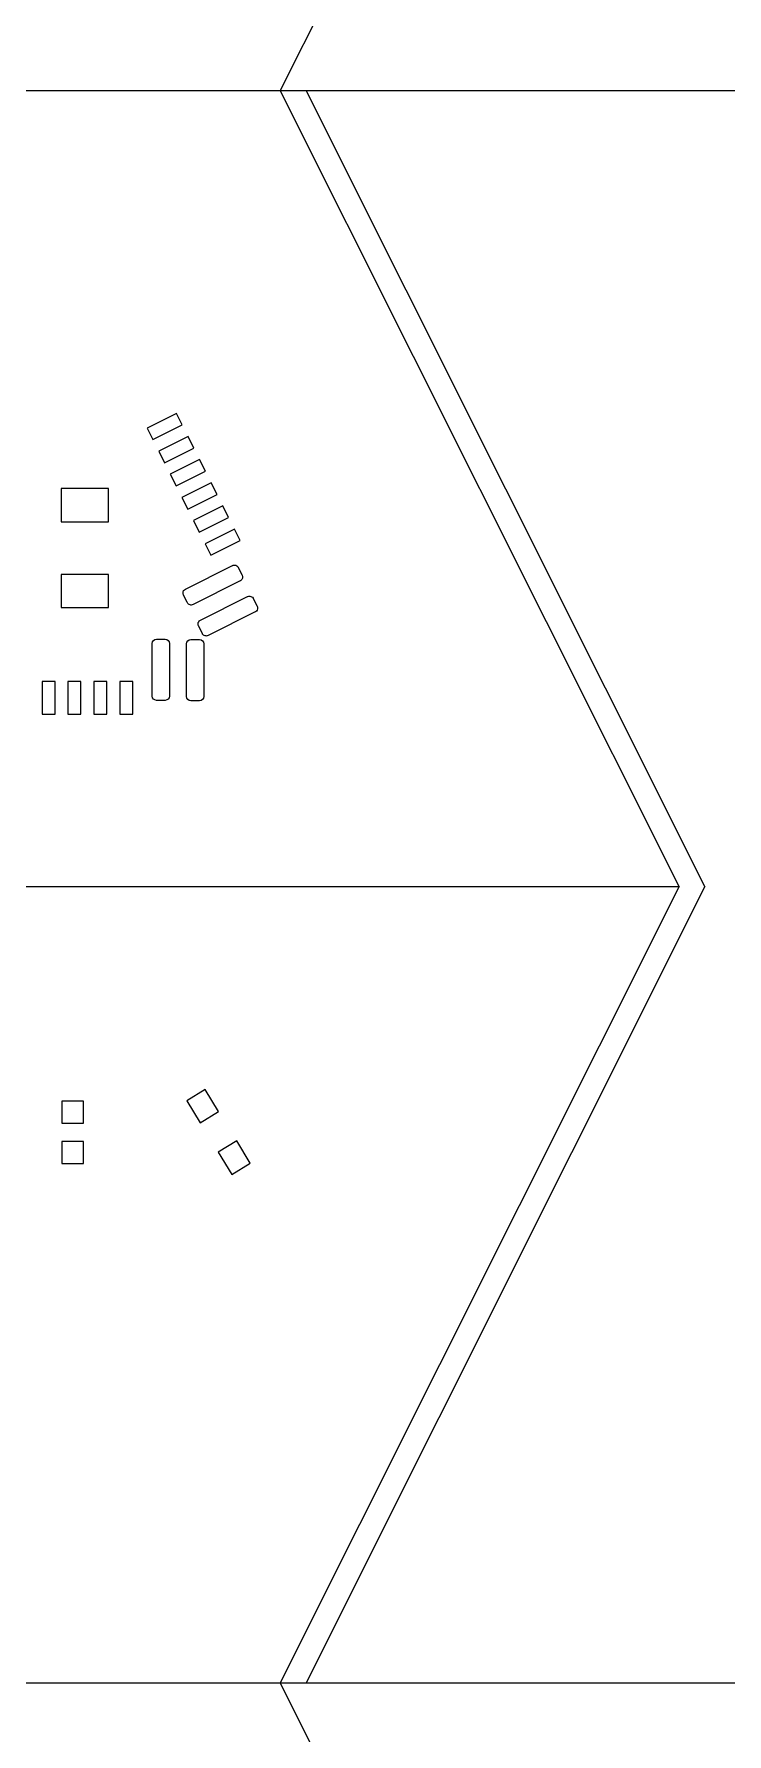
# Model space of a CAD drawing. Header units: inches. Extents: x 70 to 970, y -386 to 214.
# Drawn here: x 521.9 to 602.2, y -180.4 to 16.6 of the extents above; entities that cross this region are included whole.
import ezdxf

# ---------------------------------------------------------------- set-up
doc = ezdxf.new("R2010")
doc.units = ezdxf.units.IN
doc.header["$MEASUREMENT"] = 0

msp = doc.modelspace()

# ---------------------------------------------------------------- linework, layer by layer
at = {"color": 5}
for p, q in [((550.39, 10.06), (596.6, 102.34)), ((550.39, 10.06), (596.6, -82.22)), ((553.39, 10.06), (599.6, -82.22)), ((550.39, -174.5), (596.6, -82.22)), ((553.39, -174.5), (599.6, -82.22)), ((550.39, -174.5), (596.6, -266.78))]:
    msp.add_line(p, q, dxfattribs=at)
at = {"color": 4}
for p, q in [((910.39, 10.06), (80.39, 10.06)), ((596.6, -82.22), (116.6, -82.22)), ((910.39, -174.5), (80.39, -174.5))]:
    msp.add_line(p, q, dxfattribs=at)
at = {"color": 1, "lineweight": 0}
for p, q in [((538.36, -27.34), (534.96, -29.04)), ((539.03, -28.68), (538.36, -27.34)), ((534.96, -29.04), (535.63, -30.38)), ((535.63, -30.38), (539.03, -28.68)), ((539.7, -30.02), (536.31, -31.72)), ((536.98, -33.06), (540.38, -31.36)), ((540.38, -31.36), (539.7, -30.02)), ((536.31, -31.72), (536.98, -33.06)), ((541.05, -32.7), (537.65, -34.4)), ((541.72, -34.04), (541.05, -32.7)), ((537.65, -34.4), (538.32, -35.75)), ((538.32, -35.75), (541.72, -34.04)), ((542.39, -35.38), (538.99, -37.09)), ((543.06, -36.73), (542.39, -35.38)), ((530.49, -36.05), (524.99, -36.05)), ((524.99, -36.05), (524.99, -39.9)), ((530.49, -39.9), (530.49, -36.05)), ((538.99, -37.09), (539.66, -38.43)), ((539.66, -38.43), (543.06, -36.73)), ((543.73, -38.07), (540.34, -39.77)), ((541.01, -41.11), (544.41, -39.41)), ((544.41, -39.41), (543.73, -38.07)), ((524.99, -39.9), (530.49, -39.9)), ((540.34, -39.77), (541.01, -41.11)), ((545.08, -40.75), (541.68, -42.45)), ((545.75, -42.09), (545.08, -40.75)), ((541.68, -42.45), (542.35, -43.79)), ((542.35, -43.79), (545.75, -42.09)), ((530.49, -46), (524.99, -46)), ((524.99, -46), (524.99, -49.85)), ((530.49, -49.85), (530.49, -46)), ((524.99, -49.85), (530.49, -49.85)), ((524.29, -58.42), (522.79, -58.42)), ((522.79, -58.42), (522.79, -62.22)), ((524.29, -62.22), (524.29, -58.42)), ((527.29, -58.42), (525.79, -58.42)), ((525.79, -58.42), (525.79, -62.22)), ((527.29, -62.22), (527.29, -58.42)), ((530.29, -58.42), (528.79, -58.42)), ((528.79, -58.42), (528.79, -62.22)), ((530.29, -62.22), (530.29, -58.42)), ((533.29, -58.42), (531.79, -58.42)), ((531.79, -58.42), (531.79, -62.22)), ((533.29, -62.22), (533.29, -58.42)), ((522.79, -62.22), (524.29, -62.22)), ((525.79, -62.22), (527.29, -62.22)), ((528.79, -62.22), (530.29, -62.22)), ((531.79, -62.22), (533.29, -62.22)), ((541.68, -105.7), (539.55, -107.01)), ((543.25, -108.26), (541.68, -105.7)), ((527.6, -107.04), (525.06, -107.04)), ((525.06, -107.04), (525.06, -109.59)), ((527.6, -109.59), (527.6, -107.04)), ((539.55, -107.01), (541.12, -109.57)), ((541.12, -109.57), (543.25, -108.26)), ((525.06, -109.59), (527.6, -109.59)), ((525.06, -111.74), (525.06, -114.28)), ((527.6, -111.74), (525.06, -111.74)), ((527.6, -114.28), (527.6, -111.74)), ((545.34, -111.67), (543.21, -112.98)), ((546.91, -114.23), (545.34, -111.67)), ((525.06, -114.28), (527.6, -114.28)), ((543.21, -112.98), (544.77, -115.54)), ((544.77, -115.54), (546.91, -114.23))]:
    msp.add_line(p, q, dxfattribs=at)
for points in [[(539.39, -47.7), (539.39, -47.7), (544.85, -44.97), (544.85, -44.97)], [(544.85, -44.97), (544.87, -44.96), (544.89, -44.96), (544.91, -44.95)], [(544.91, -44.95), (544.98, -44.92), (545.06, -44.92), (545.13, -44.92)], [(544.91, -44.95), (544.91, -44.95), (544.91, -44.95), (544.91, -44.95)], [(544.91, -44.95), (544.91, -44.95), (544.91, -44.95), (544.91, -44.95)], [(544.91, -44.95), (544.91, -44.95), (544.91, -44.95), (544.91, -44.95)], [(544.91, -44.95), (544.91, -44.95), (544.91, -44.95), (544.91, -44.95)], [(544.91, -44.95), (544.91, -44.95), (544.91, -44.95), (544.91, -44.95)], [(544.91, -44.95), (544.91, -44.95), (544.91, -44.95), (544.91, -44.95)], [(544.91, -44.95), (544.91, -44.95), (544.91, -44.95), (544.91, -44.95)], [(544.91, -44.95), (544.91, -44.95), (544.91, -44.95), (544.91, -44.95)], [(545.13, -44.92), (545.13, -44.92), (545.13, -44.92), (545.13, -44.92)], [(545.13, -44.92), (545.13, -44.92), (545.13, -44.92), (545.13, -44.92)], [(545.13, -44.92), (545.13, -44.92), (545.13, -44.92), (545.13, -44.92)], [(545.13, -44.92), (545.28, -44.94), (545.42, -45.03), (545.51, -45.17)], [(545.51, -45.17), (545.51, -45.17), (545.51, -45.17), (545.51, -45.17)], [(545.51, -45.17), (545.51, -45.17), (545.51, -45.17), (545.51, -45.17)], [(545.51, -45.17), (545.51, -45.17), (545.51, -45.18), (545.51, -45.18)], [(545.51, -45.18), (545.51, -45.18), (545.51, -45.18), (545.51, -45.18)], [(545.51, -45.18), (545.51, -45.18), (545.51, -45.18), (545.51, -45.18)], [(545.51, -45.18), (545.51, -45.18), (545.51, -45.18), (545.51, -45.18)], [(545.51, -45.18), (545.51, -45.18), (545.51, -45.18), (545.51, -45.18)], [(545.51, -45.18), (545.51, -45.18), (545.51, -45.18), (545.51, -45.18)], [(545.51, -45.18), (545.51, -45.18), (545.51, -45.18), (545.51, -45.18)], [(545.51, -45.18), (545.51, -45.18), (545.51, -45.18), (545.51, -45.18)], [(545.51, -45.18), (545.51, -45.18), (545.51, -45.18), (545.51, -45.18)], [(545.51, -45.18), (545.51, -45.18), (545.51, -45.18), (545.51, -45.18)], [(545.51, -45.18), (545.51, -45.18), (545.51, -45.18), (545.51, -45.18)], [(545.51, -45.18), (545.51, -45.18), (545.51, -45.18), (545.51, -45.18)], [(545.51, -45.18), (545.51, -45.18), (545.51, -45.18), (545.51, -45.18)], [(545.51, -45.18), (545.51, -45.19), (545.51, -45.19), (545.51, -45.19)], [(545.51, -45.19), (545.51, -45.19), (545.51, -45.19), (545.51, -45.19)], [(545.51, -45.19), (545.51, -45.19), (545.51, -45.19), (545.51, -45.19)], [(545.51, -45.19), (545.51, -45.19), (545.51, -45.19), (545.51, -45.19)], [(545.51, -45.19), (545.51, -45.19), (545.51, -45.19), (545.51, -45.19)], [(545.51, -45.19), (545.51, -45.19), (545.51, -45.19), (545.51, -45.19)], [(545.51, -45.19), (545.51, -45.19), (545.51, -45.19), (545.51, -45.19)], [(545.51, -45.19), (545.51, -45.19), (545.52, -45.19), (545.52, -45.19)], [(545.52, -45.19), (545.52, -45.19), (545.52, -45.19), (545.52, -45.19)], [(545.52, -45.19), (545.52, -45.19), (545.52, -45.19), (545.52, -45.19)], [(545.52, -45.19), (545.52, -45.19), (545.52, -45.19), (545.52, -45.19)], [(545.52, -45.19), (545.52, -45.19), (545.52, -45.19), (545.52, -45.19)], [(545.52, -45.19), (545.52, -45.19), (545.52, -45.19), (545.52, -45.19)], [(545.52, -45.19), (545.52, -45.19), (545.52, -45.19), (545.52, -45.19)], [(545.52, -45.19), (545.52, -45.19), (545.52, -45.19), (545.52, -45.19)], [(545.52, -45.19), (545.52, -45.2), (545.52, -45.2), (545.52, -45.2)], [(545.52, -45.2), (545.52, -45.2), (545.52, -45.2), (545.52, -45.2)], [(545.52, -45.2), (545.52, -45.2), (545.52, -45.2), (545.52, -45.2)], [(545.52, -45.2), (545.52, -45.2), (545.52, -45.2), (545.52, -45.2)], [(545.52, -45.2), (545.52, -45.2), (545.97, -46.09), (545.97, -46.09)], [(545.74, -46.76), (545.74, -46.76), (540.29, -49.49), (540.29, -49.49)], [(545.75, -46.76), (545.75, -46.76), (545.74, -46.76), (545.74, -46.76)], [(545.74, -46.76), (545.74, -46.76), (545.74, -46.76), (545.74, -46.76)], [(545.74, -46.76), (545.74, -46.76), (545.74, -46.76), (545.74, -46.76)], [(545.74, -46.76), (545.74, -46.76), (545.74, -46.76), (545.74, -46.76)], [(545.74, -46.76), (545.74, -46.76), (545.74, -46.76), (545.74, -46.76)], [(545.74, -46.76), (545.74, -46.76), (545.74, -46.76), (545.74, -46.76)], [(545.74, -46.76), (545.74, -46.76), (545.74, -46.76), (545.74, -46.76)], [(545.76, -46.76), (545.76, -46.76), (545.75, -46.76), (545.75, -46.76)], [(545.75, -46.76), (545.75, -46.76), (545.75, -46.76), (545.75, -46.76)], [(545.75, -46.76), (545.75, -46.76), (545.75, -46.76), (545.75, -46.76)], [(545.75, -46.76), (545.75, -46.76), (545.75, -46.76), (545.75, -46.76)], [(545.75, -46.76), (545.75, -46.76), (545.75, -46.76), (545.75, -46.76)], [(545.75, -46.76), (545.75, -46.76), (545.75, -46.76), (545.75, -46.76)], [(545.75, -46.76), (545.75, -46.76), (545.75, -46.76), (545.75, -46.76)], [(545.75, -46.76), (545.75, -46.76), (545.75, -46.76), (545.75, -46.76)], [(545.75, -46.76), (545.75, -46.76), (545.75, -46.76), (545.75, -46.76)], [(545.75, -46.76), (545.75, -46.76), (545.75, -46.76), (545.75, -46.76)], [(545.75, -46.76), (545.75, -46.76), (545.75, -46.76), (545.75, -46.76)], [(545.75, -46.76), (545.75, -46.76), (545.75, -46.76), (545.75, -46.76)], [(545.75, -46.76), (545.75, -46.76), (545.75, -46.76), (545.75, -46.76)], [(545.75, -46.76), (545.75, -46.76), (545.75, -46.76), (545.75, -46.76)], [(545.75, -46.76), (545.75, -46.76), (545.75, -46.76), (545.75, -46.76)], [(545.75, -46.76), (545.75, -46.76), (545.75, -46.76), (545.75, -46.76)], [(545.75, -46.76), (545.75, -46.76), (545.75, -46.76), (545.75, -46.76)], [(545.75, -46.76), (545.75, -46.76), (545.75, -46.76), (545.75, -46.76)], [(545.75, -46.76), (545.75, -46.76), (545.75, -46.76), (545.75, -46.76)], [(545.75, -46.76), (545.75, -46.76), (545.75, -46.76), (545.75, -46.76)], [(545.75, -46.76), (545.75, -46.76), (545.75, -46.76), (545.75, -46.76)], [(545.75, -46.76), (545.75, -46.76), (545.75, -46.76), (545.75, -46.76)], [(545.77, -46.75), (545.76, -46.75), (545.76, -46.75), (545.76, -46.75)], [(545.76, -46.75), (545.76, -46.75), (545.76, -46.75), (545.76, -46.75)], [(545.76, -46.75), (545.76, -46.75), (545.76, -46.75), (545.76, -46.75)], [(545.76, -46.75), (545.76, -46.75), (545.76, -46.75), (545.76, -46.75)], [(545.76, -46.75), (545.76, -46.75), (545.76, -46.75), (545.76, -46.75)], [(545.76, -46.75), (545.76, -46.75), (545.76, -46.75), (545.76, -46.75)], [(545.76, -46.75), (545.76, -46.75), (545.76, -46.75), (545.76, -46.75)], [(545.76, -46.75), (545.76, -46.75), (545.76, -46.75), (545.76, -46.75)], [(545.76, -46.75), (545.76, -46.75), (545.76, -46.75), (545.76, -46.75)], [(545.76, -46.75), (545.76, -46.75), (545.76, -46.75), (545.76, -46.75)], [(545.76, -46.75), (545.76, -46.75), (545.76, -46.75), (545.76, -46.75)], [(545.76, -46.75), (545.76, -46.75), (545.76, -46.75), (545.76, -46.75)], [(545.76, -46.75), (545.76, -46.75), (545.76, -46.75), (545.76, -46.75)], [(545.76, -46.75), (545.76, -46.75), (545.76, -46.75), (545.76, -46.75)], [(545.76, -46.75), (545.76, -46.75), (545.76, -46.75), (545.76, -46.75)], [(545.76, -46.75), (545.76, -46.75), (545.76, -46.75), (545.76, -46.75)], [(545.76, -46.75), (545.76, -46.75), (545.76, -46.75), (545.76, -46.75)], [(545.76, -46.75), (545.76, -46.75), (545.76, -46.75), (545.76, -46.75)], [(545.76, -46.75), (545.76, -46.75), (545.76, -46.76), (545.76, -46.76)], [(545.76, -46.76), (545.76, -46.76), (545.76, -46.76), (545.76, -46.76)], [(545.76, -46.76), (545.76, -46.76), (545.76, -46.76), (545.76, -46.76)], [(545.78, -46.74), (545.77, -46.74), (545.77, -46.74), (545.77, -46.74)], [(545.77, -46.74), (545.77, -46.74), (545.77, -46.75), (545.77, -46.74)], [(545.77, -46.74), (545.77, -46.74), (545.77, -46.75), (545.77, -46.75)], [(545.77, -46.75), (545.77, -46.75), (545.77, -46.75), (545.77, -46.75)], [(545.77, -46.75), (545.77, -46.75), (545.77, -46.75), (545.77, -46.75)], [(545.77, -46.75), (545.77, -46.75), (545.77, -46.75), (545.77, -46.75)], [(545.77, -46.75), (545.77, -46.75), (545.77, -46.75), (545.77, -46.75)], [(545.77, -46.75), (545.77, -46.75), (545.77, -46.75), (545.77, -46.75)], [(545.77, -46.75), (545.77, -46.75), (545.77, -46.75), (545.77, -46.75)], [(545.77, -46.75), (545.77, -46.75), (545.77, -46.75), (545.77, -46.75)], [(545.77, -46.75), (545.77, -46.75), (545.77, -46.75), (545.77, -46.75)], [(545.77, -46.75), (545.77, -46.75), (545.77, -46.75), (545.77, -46.75)], [(545.77, -46.75), (545.77, -46.75), (545.77, -46.75), (545.77, -46.75)], [(545.77, -46.75), (545.77, -46.75), (545.77, -46.75), (545.77, -46.75)], [(545.77, -46.75), (545.77, -46.75), (545.77, -46.75), (545.77, -46.75)], [(545.77, -46.75), (545.77, -46.75), (545.77, -46.75), (545.77, -46.75)], [(545.77, -46.75), (545.77, -46.75), (545.77, -46.75), (545.77, -46.75)], [(545.77, -46.75), (545.77, -46.75), (545.77, -46.75), (545.77, -46.75)], [(545.77, -46.75), (545.77, -46.75), (545.77, -46.75), (545.77, -46.75)], [(545.77, -46.75), (545.77, -46.75), (545.77, -46.75), (545.77, -46.75)], [(545.77, -46.75), (545.77, -46.75), (545.77, -46.75), (545.77, -46.75)], [(545.77, -46.75), (545.77, -46.75), (545.77, -46.75), (545.77, -46.75)], [(545.79, -46.74), (545.79, -46.74), (545.79, -46.74), (545.78, -46.74)], [(545.78, -46.74), (545.78, -46.74), (545.78, -46.74), (545.78, -46.74)], [(545.78, -46.74), (545.78, -46.74), (545.78, -46.74), (545.78, -46.74)], [(545.78, -46.74), (545.78, -46.74), (545.78, -46.74), (545.78, -46.74)], [(545.78, -46.74), (545.78, -46.74), (545.78, -46.74), (545.78, -46.74)], [(545.78, -46.74), (545.78, -46.74), (545.78, -46.74), (545.78, -46.74)], [(545.78, -46.74), (545.78, -46.74), (545.78, -46.74), (545.78, -46.74)], [(545.78, -46.74), (545.78, -46.74), (545.78, -46.74), (545.78, -46.74)], [(545.78, -46.74), (545.78, -46.74), (545.78, -46.74), (545.78, -46.74)], [(545.78, -46.74), (545.78, -46.74), (545.78, -46.74), (545.78, -46.74)], [(545.78, -46.74), (545.78, -46.74), (545.78, -46.74), (545.78, -46.74)], [(545.78, -46.74), (545.78, -46.74), (545.78, -46.74), (545.78, -46.74)], [(545.78, -46.74), (545.78, -46.74), (545.78, -46.74), (545.78, -46.74)], [(545.78, -46.74), (545.78, -46.74), (545.78, -46.74), (545.78, -46.74)], [(545.78, -46.74), (545.78, -46.74), (545.78, -46.74), (545.78, -46.74)], [(545.78, -46.74), (545.78, -46.74), (545.78, -46.74), (545.78, -46.74)], [(545.78, -46.74), (545.78, -46.74), (545.78, -46.74), (545.78, -46.74)], [(545.78, -46.74), (545.78, -46.74), (545.78, -46.74), (545.78, -46.74)], [(545.78, -46.74), (545.78, -46.74), (545.78, -46.74), (545.78, -46.74)], [(545.78, -46.74), (545.78, -46.74), (545.78, -46.74), (545.78, -46.74)], [(545.78, -46.74), (545.78, -46.74), (545.78, -46.74), (545.78, -46.74)], [(545.78, -46.74), (545.78, -46.74), (545.78, -46.74), (545.78, -46.74)], [(545.78, -46.74), (545.78, -46.74), (545.78, -46.74), (545.78, -46.74)], [(545.8, -46.73), (545.79, -46.73), (545.79, -46.73), (545.79, -46.73)], [(545.79, -46.73), (545.79, -46.73), (545.79, -46.73), (545.79, -46.73)], [(545.79, -46.73), (545.79, -46.73), (545.79, -46.73), (545.79, -46.73)], [(545.79, -46.73), (545.79, -46.73), (545.79, -46.73), (545.79, -46.73)], [(545.79, -46.73), (545.79, -46.73), (545.79, -46.73), (545.79, -46.73)], [(545.79, -46.73), (545.79, -46.73), (545.79, -46.73), (545.79, -46.73)], [(545.79, -46.73), (545.79, -46.73), (545.79, -46.73), (545.79, -46.73)], [(545.79, -46.73), (545.79, -46.73), (545.79, -46.73), (545.79, -46.73)], [(545.79, -46.73), (545.79, -46.73), (545.79, -46.74), (545.79, -46.73)], [(545.79, -46.73), (545.79, -46.73), (545.79, -46.74), (545.79, -46.74)], [(545.79, -46.74), (545.79, -46.74), (545.79, -46.74), (545.79, -46.74)], [(545.79, -46.74), (545.79, -46.74), (545.79, -46.74), (545.79, -46.74)], [(545.79, -46.74), (545.79, -46.74), (545.79, -46.74), (545.79, -46.74)], [(545.79, -46.74), (545.79, -46.74), (545.79, -46.74), (545.79, -46.74)], [(545.79, -46.74), (545.79, -46.74), (545.79, -46.74), (545.79, -46.74)], [(545.79, -46.74), (545.79, -46.74), (545.79, -46.74), (545.79, -46.74)], [(545.79, -46.74), (545.79, -46.74), (545.79, -46.74), (545.79, -46.74)], [(545.79, -46.74), (545.79, -46.74), (545.79, -46.74), (545.79, -46.74)], [(545.79, -46.74), (545.79, -46.74), (545.79, -46.74), (545.79, -46.74)], [(545.79, -46.74), (545.79, -46.74), (545.79, -46.74), (545.79, -46.74)], [(545.79, -46.74), (545.79, -46.74), (545.79, -46.74), (545.79, -46.74)], [(545.79, -46.74), (545.79, -46.74), (545.79, -46.74), (545.79, -46.74)], [(545.81, -46.72), (545.81, -46.72), (545.81, -46.72), (545.8, -46.73)], [(545.8, -46.73), (545.8, -46.73), (545.8, -46.73), (545.8, -46.73)], [(545.8, -46.73), (545.8, -46.73), (545.8, -46.73), (545.8, -46.73)], [(545.8, -46.73), (545.8, -46.73), (545.8, -46.73), (545.8, -46.73)], [(545.8, -46.73), (545.8, -46.73), (545.8, -46.73), (545.8, -46.73)], [(545.8, -46.73), (545.8, -46.73), (545.8, -46.73), (545.8, -46.73)], [(545.8, -46.73), (545.8, -46.73), (545.8, -46.73), (545.8, -46.73)], [(545.8, -46.73), (545.8, -46.73), (545.8, -46.73), (545.8, -46.73)], [(545.8, -46.73), (545.8, -46.73), (545.8, -46.73), (545.8, -46.73)], [(545.8, -46.73), (545.8, -46.73), (545.8, -46.73), (545.8, -46.73)], [(545.8, -46.73), (545.8, -46.73), (545.8, -46.73), (545.8, -46.73)], [(545.8, -46.73), (545.8, -46.73), (545.8, -46.73), (545.8, -46.73)], [(545.8, -46.73), (545.8, -46.73), (545.8, -46.73), (545.8, -46.73)], [(545.8, -46.73), (545.8, -46.73), (545.8, -46.73), (545.8, -46.73)], [(545.8, -46.73), (545.8, -46.73), (545.8, -46.73), (545.8, -46.73)], [(545.8, -46.73), (545.8, -46.73), (545.8, -46.73), (545.8, -46.73)], [(545.8, -46.73), (545.8, -46.73), (545.8, -46.73), (545.8, -46.73)], [(545.8, -46.73), (545.8, -46.73), (545.8, -46.73), (545.8, -46.73)], [(545.8, -46.73), (545.8, -46.73), (545.8, -46.73), (545.8, -46.73)], [(545.8, -46.73), (545.8, -46.73), (545.8, -46.73), (545.8, -46.73)], [(545.8, -46.73), (545.8, -46.73), (545.8, -46.73), (545.8, -46.73)], [(545.8, -46.73), (545.8, -46.73), (545.8, -46.73), (545.8, -46.73)], [(545.8, -46.73), (545.8, -46.73), (545.8, -46.73), (545.8, -46.73)], [(545.8, -46.73), (545.8, -46.73), (545.8, -46.73), (545.8, -46.73)], [(545.8, -46.73), (545.8, -46.73), (545.8, -46.73), (545.8, -46.73)], [(545.97, -46.09), (546.08, -46.31), (546.01, -46.58), (545.81, -46.72)], [(545.81, -46.72), (545.81, -46.72), (545.81, -46.72), (545.81, -46.72)], [(545.81, -46.72), (545.81, -46.72), (545.81, -46.72), (545.81, -46.72)], [(545.81, -46.72), (545.81, -46.72), (545.81, -46.72), (545.81, -46.72)], [(545.81, -46.72), (545.81, -46.72), (545.81, -46.72), (545.81, -46.72)], [(545.81, -46.72), (545.81, -46.72), (545.81, -46.72), (545.81, -46.72)], [(545.81, -46.72), (545.81, -46.72), (545.81, -46.72), (545.81, -46.72)], [(545.81, -46.72), (545.81, -46.72), (545.81, -46.72), (545.81, -46.72)], [(545.81, -46.72), (545.81, -46.72), (545.81, -46.72), (545.81, -46.72)], [(545.81, -46.72), (545.81, -46.72), (545.81, -46.72), (545.81, -46.72)], [(545.81, -46.72), (545.81, -46.72), (545.81, -46.72), (545.81, -46.72)], [(545.81, -46.72), (545.81, -46.72), (545.81, -46.72), (545.81, -46.72)], [(545.81, -46.72), (545.81, -46.72), (545.81, -46.72), (545.81, -46.72)], [(545.81, -46.72), (545.81, -46.72), (545.81, -46.72), (545.81, -46.72)], [(545.81, -46.72), (545.81, -46.72), (545.81, -46.72), (545.81, -46.72)], [(545.81, -46.72), (545.81, -46.72), (545.81, -46.72), (545.81, -46.72)], [(545.81, -46.72), (545.81, -46.72), (545.81, -46.72), (545.81, -46.72)], [(545.97, -46.09), (545.97, -46.09), (545.97, -46.09), (545.97, -46.09)], [(539.12, -48.13), (539.12, -47.96), (539.22, -47.79), (539.39, -47.7)], [(539.12, -48.14), (539.12, -48.14), (539.12, -48.14), (539.12, -48.13)], [(539.12, -48.15), (539.12, -48.15), (539.12, -48.14), (539.12, -48.14)], [(539.12, -48.14), (539.12, -48.14), (539.12, -48.14), (539.12, -48.14)], [(539.12, -48.14), (539.12, -48.14), (539.12, -48.14), (539.12, -48.14)], [(539.12, -48.14), (539.12, -48.14), (539.12, -48.14), (539.12, -48.14)], [(539.12, -48.14), (539.12, -48.14), (539.12, -48.14), (539.12, -48.14)], [(539.12, -48.14), (539.12, -48.14), (539.12, -48.14), (539.12, -48.14)], [(539.12, -48.14), (539.12, -48.14), (539.12, -48.14), (539.12, -48.14)], [(539.12, -48.14), (539.12, -48.14), (539.12, -48.14), (539.12, -48.14)], [(539.12, -48.14), (539.12, -48.14), (539.12, -48.14), (539.12, -48.14)], [(539.12, -48.14), (539.12, -48.14), (539.12, -48.14), (539.12, -48.14)], [(539.12, -48.16), (539.12, -48.15), (539.12, -48.15), (539.12, -48.15)], [(539.12, -48.15), (539.12, -48.15), (539.12, -48.15), (539.12, -48.15)], [(539.12, -48.15), (539.12, -48.15), (539.12, -48.15), (539.12, -48.15)], [(539.12, -48.15), (539.12, -48.15), (539.12, -48.15), (539.12, -48.15)], [(539.12, -48.15), (539.12, -48.15), (539.12, -48.15), (539.12, -48.15)], [(539.12, -48.15), (539.12, -48.15), (539.12, -48.15), (539.12, -48.15)], [(539.12, -48.15), (539.12, -48.15), (539.12, -48.15), (539.12, -48.15)], [(539.12, -48.15), (539.12, -48.15), (539.12, -48.15), (539.12, -48.15)], [(539.12, -48.15), (539.12, -48.15), (539.12, -48.15), (539.12, -48.15)], [(539.12, -48.15), (539.12, -48.15), (539.12, -48.15), (539.12, -48.15)], [(539.12, -48.15), (539.12, -48.15), (539.12, -48.15), (539.12, -48.15)], [(539.12, -48.15), (539.12, -48.15), (539.12, -48.15), (539.12, -48.15)], [(539.12, -48.15), (539.12, -48.15), (539.12, -48.15), (539.12, -48.15)], [(539.12, -48.15), (539.12, -48.15), (539.12, -48.15), (539.12, -48.15)], [(539.12, -48.15), (539.12, -48.15), (539.12, -48.15), (539.12, -48.15)], [(539.12, -48.15), (539.12, -48.15), (539.12, -48.15), (539.12, -48.15)], [(539.12, -48.15), (539.12, -48.15), (539.12, -48.15), (539.12, -48.15)], [(539.12, -48.15), (539.12, -48.15), (539.12, -48.15), (539.12, -48.15)], [(539.12, -48.15), (539.12, -48.15), (539.12, -48.15), (539.12, -48.15)], [(539.12, -48.15), (539.12, -48.15), (539.12, -48.15), (539.12, -48.15)], [(539.12, -48.15), (539.12, -48.15), (539.12, -48.15), (539.12, -48.15)], [(539.12, -48.17), (539.12, -48.17), (539.12, -48.16), (539.12, -48.16)], [(539.12, -48.16), (539.12, -48.16), (539.12, -48.16), (539.12, -48.16)], [(539.12, -48.16), (539.12, -48.16), (539.12, -48.16), (539.12, -48.16)], [(539.12, -48.16), (539.12, -48.16), (539.12, -48.16), (539.12, -48.16)], [(539.12, -48.16), (539.12, -48.16), (539.12, -48.16), (539.12, -48.16)], [(539.12, -48.16), (539.12, -48.16), (539.12, -48.16), (539.12, -48.16)], [(539.12, -48.16), (539.12, -48.16), (539.12, -48.16), (539.12, -48.16)], [(539.12, -48.16), (539.12, -48.16), (539.12, -48.16), (539.12, -48.16)], [(539.12, -48.16), (539.12, -48.16), (539.12, -48.16), (539.12, -48.16)], [(539.12, -48.16), (539.12, -48.16), (539.12, -48.16), (539.12, -48.16)], [(539.12, -48.16), (539.12, -48.16), (539.12, -48.16), (539.12, -48.16)], [(539.12, -48.16), (539.12, -48.16), (539.12, -48.16), (539.12, -48.16)], [(539.12, -48.16), (539.12, -48.16), (539.12, -48.16), (539.12, -48.16)], [(539.12, -48.16), (539.12, -48.16), (539.12, -48.16), (539.12, -48.16)], [(539.12, -48.16), (539.12, -48.16), (539.12, -48.16), (539.12, -48.16)], [(539.12, -48.16), (539.12, -48.16), (539.12, -48.16), (539.12, -48.16)], [(539.12, -48.16), (539.12, -48.16), (539.12, -48.16), (539.12, -48.16)], [(539.12, -48.16), (539.12, -48.16), (539.12, -48.16), (539.12, -48.16)], [(539.12, -48.16), (539.12, -48.16), (539.12, -48.16), (539.12, -48.16)], [(539.12, -48.16), (539.12, -48.16), (539.12, -48.16), (539.12, -48.16)], [(539.12, -48.16), (539.12, -48.16), (539.12, -48.16), (539.12, -48.16)], [(539.12, -48.16), (539.12, -48.16), (539.12, -48.16), (539.12, -48.16)], [(539.17, -48.38), (539.14, -48.31), (539.12, -48.24), (539.12, -48.17)], [(539.12, -48.17), (539.12, -48.17), (539.12, -48.17), (539.12, -48.17)], [(539.12, -48.17), (539.12, -48.17), (539.12, -48.17), (539.12, -48.17)], [(539.12, -48.17), (539.12, -48.17), (539.12, -48.17), (539.12, -48.17)], [(539.12, -48.17), (539.12, -48.17), (539.12, -48.17), (539.12, -48.17)], [(539.12, -48.17), (539.12, -48.17), (539.12, -48.17), (539.12, -48.17)], [(539.12, -48.17), (539.12, -48.17), (539.12, -48.17), (539.12, -48.17)], [(539.12, -48.17), (539.12, -48.17), (539.12, -48.17), (539.12, -48.17)], [(539.12, -48.17), (539.12, -48.17), (539.12, -48.17), (539.12, -48.17)], [(539.12, -48.17), (539.12, -48.17), (539.12, -48.17), (539.12, -48.17)], [(539.12, -48.17), (539.12, -48.17), (539.12, -48.17), (539.12, -48.17)], [(539.62, -49.27), (539.62, -49.27), (539.17, -48.38), (539.17, -48.38)], [(539.17, -48.38), (539.17, -48.38), (539.17, -48.38), (539.17, -48.38)], [(539.39, -47.7), (539.39, -47.7), (539.39, -47.7), (539.39, -47.7)], [(541.14, -51.3), (541.14, -51.3), (546.59, -48.57), (546.59, -48.57)], [(546.59, -48.57), (546.59, -48.57), (546.59, -48.57), (546.59, -48.57)], [(546.59, -48.57), (546.59, -48.57), (546.59, -48.57), (546.59, -48.57)], [(546.59, -48.57), (546.6, -48.57), (546.6, -48.57), (546.6, -48.57)], [(546.6, -48.57), (546.6, -48.57), (546.6, -48.57), (546.6, -48.57)], [(546.6, -48.57), (546.6, -48.57), (546.6, -48.57), (546.6, -48.57)], [(546.6, -48.57), (546.6, -48.57), (546.6, -48.57), (546.6, -48.57)], [(546.6, -48.57), (546.6, -48.57), (546.6, -48.57), (546.6, -48.57)], [(546.6, -48.57), (546.6, -48.57), (546.6, -48.57), (546.6, -48.57)], [(546.6, -48.57), (546.6, -48.57), (546.6, -48.57), (546.6, -48.57)], [(546.6, -48.57), (546.6, -48.57), (546.6, -48.57), (546.6, -48.57)], [(546.6, -48.57), (546.6, -48.57), (546.6, -48.57), (546.6, -48.57)], [(546.6, -48.57), (546.6, -48.57), (546.6, -48.57), (546.6, -48.57)], [(546.6, -48.57), (546.6, -48.57), (546.6, -48.57), (546.6, -48.57)], [(546.6, -48.57), (546.6, -48.57), (546.6, -48.57), (546.6, -48.57)], [(546.6, -48.57), (546.6, -48.57), (546.6, -48.57), (546.6, -48.57)], [(546.6, -48.57), (546.6, -48.57), (546.6, -48.57), (546.6, -48.57)], [(546.6, -48.57), (546.6, -48.57), (546.6, -48.57), (546.6, -48.57)], [(546.6, -48.57), (546.6, -48.57), (546.6, -48.57), (546.6, -48.57)], [(546.6, -48.57), (546.6, -48.57), (546.6, -48.57), (546.6, -48.57)], [(546.6, -48.57), (546.6, -48.57), (546.6, -48.57), (546.6, -48.57)], [(546.6, -48.57), (546.61, -48.57), (546.61, -48.57), (546.61, -48.57)], [(546.61, -48.57), (546.61, -48.57), (546.61, -48.57), (546.61, -48.56)], [(546.61, -48.56), (546.61, -48.56), (546.61, -48.56), (546.61, -48.56)], [(546.61, -48.56), (546.61, -48.56), (546.61, -48.56), (546.61, -48.56)], [(546.61, -48.56), (546.61, -48.56), (546.61, -48.56), (546.61, -48.56)], [(546.61, -48.56), (546.61, -48.56), (546.61, -48.56), (546.61, -48.56)], [(546.61, -48.56), (546.61, -48.56), (546.61, -48.56), (546.61, -48.56)], [(546.61, -48.56), (546.61, -48.56), (546.61, -48.56), (546.61, -48.56)], [(546.61, -48.56), (546.61, -48.56), (546.61, -48.56), (546.61, -48.56)], [(546.61, -48.56), (546.61, -48.56), (546.61, -48.56), (546.61, -48.56)], [(546.61, -48.56), (546.61, -48.56), (546.61, -48.56), (546.62, -48.56)], [(546.61, -48.57), (546.61, -48.57), (546.61, -48.57), (546.61, -48.57)], [(546.61, -48.57), (546.61, -48.57), (546.61, -48.57), (546.61, -48.57)], [(546.61, -48.57), (546.61, -48.57), (546.61, -48.57), (546.61, -48.57)], [(546.61, -48.57), (546.61, -48.57), (546.61, -48.57), (546.61, -48.57)], [(546.61, -48.57), (546.61, -48.57), (546.61, -48.57), (546.61, -48.57)], [(546.61, -48.57), (546.61, -48.57), (546.61, -48.57), (546.61, -48.57)], [(546.61, -48.57), (546.61, -48.57), (546.61, -48.57), (546.61, -48.57)], [(546.61, -48.57), (546.61, -48.57), (546.61, -48.57), (546.61, -48.57)], [(546.62, -48.56), (546.7, -48.53), (546.78, -48.51), (546.87, -48.52)], [(546.62, -48.56), (546.62, -48.56), (546.62, -48.56), (546.62, -48.56)], [(546.87, -48.52), (546.87, -48.52), (546.87, -48.52), (546.87, -48.52)], [(546.87, -48.52), (546.87, -48.52), (546.87, -48.52), (546.87, -48.52)], [(546.87, -48.52), (547.01, -48.54), (547.15, -48.62), (547.23, -48.74)], [(547.23, -48.74), (547.23, -48.74), (547.23, -48.74), (547.23, -48.74)], [(547.23, -48.74), (547.24, -48.74), (547.24, -48.74), (547.24, -48.74)], [(547.24, -48.74), (547.24, -48.74), (547.24, -48.75), (547.24, -48.75)], [(547.24, -48.75), (547.24, -48.75), (547.24, -48.74), (547.24, -48.75)], [(547.24, -48.75), (547.24, -48.75), (547.24, -48.75), (547.24, -48.75)], [(547.24, -48.75), (547.24, -48.75), (547.24, -48.75), (547.24, -48.75)], [(547.24, -48.75), (547.24, -48.75), (547.24, -48.75), (547.24, -48.75)], [(547.24, -48.75), (547.24, -48.75), (547.24, -48.75), (547.24, -48.75)], [(547.24, -48.75), (547.24, -48.75), (547.24, -48.75), (547.24, -48.75)], [(547.24, -48.75), (547.24, -48.75), (547.24, -48.75), (547.24, -48.75)], [(547.24, -48.75), (547.24, -48.75), (547.24, -48.75), (547.24, -48.75)], [(547.24, -48.75), (547.24, -48.75), (547.24, -48.75), (547.24, -48.75)], [(547.24, -48.75), (547.24, -48.75), (547.24, -48.75), (547.24, -48.75)], [(547.24, -48.75), (547.24, -48.75), (547.24, -48.75), (547.24, -48.75)], [(547.24, -48.75), (547.24, -48.75), (547.24, -48.75), (547.24, -48.75)], [(547.24, -48.75), (547.24, -48.75), (547.24, -48.75), (547.24, -48.75)], [(547.24, -48.75), (547.24, -48.75), (547.24, -48.75), (547.24, -48.75)], [(547.24, -48.75), (547.24, -48.75), (547.24, -48.75), (547.24, -48.75)], [(547.24, -48.75), (547.24, -48.75), (547.24, -48.75), (547.24, -48.75)], [(547.24, -48.75), (547.24, -48.76), (547.24, -48.76), (547.24, -48.76)], [(547.24, -48.76), (547.24, -48.76), (547.24, -48.76), (547.24, -48.76)], [(547.24, -48.76), (547.24, -48.76), (547.24, -48.76), (547.24, -48.76)], [(547.24, -48.76), (547.24, -48.76), (547.24, -48.76), (547.24, -48.76)], [(547.24, -48.76), (547.24, -48.76), (547.24, -48.76), (547.24, -48.76)], [(547.24, -48.76), (547.24, -48.76), (547.24, -48.76), (547.24, -48.76)], [(547.24, -48.76), (547.24, -48.76), (547.24, -48.76), (547.24, -48.76)], [(547.24, -48.76), (547.24, -48.76), (547.24, -48.76), (547.24, -48.76)], [(547.24, -48.76), (547.25, -48.76), (547.25, -48.76), (547.25, -48.76)], [(547.25, -48.76), (547.25, -48.76), (547.25, -48.76), (547.25, -48.76)], [(547.25, -48.76), (547.25, -48.76), (547.25, -48.76), (547.25, -48.76)], [(547.25, -48.76), (547.25, -48.76), (547.25, -48.76), (547.25, -48.76)], [(547.25, -48.76), (547.25, -48.76), (547.25, -48.76), (547.25, -48.76)], [(547.25, -48.76), (547.25, -48.76), (547.25, -48.76), (547.25, -48.76)], [(547.25, -48.76), (547.25, -48.77), (547.25, -48.77), (547.25, -48.77)], [(547.25, -48.77), (547.25, -48.77), (547.25, -48.77), (547.25, -48.77)], [(547.25, -48.77), (547.25, -48.77), (547.25, -48.77), (547.25, -48.77)], [(547.25, -48.77), (547.25, -48.77), (547.25, -48.77), (547.25, -48.77)], [(547.25, -48.77), (547.25, -48.77), (547.25, -48.77), (547.25, -48.77)], [(547.25, -48.77), (547.25, -48.77), (547.25, -48.77), (547.25, -48.77)], [(547.25, -48.77), (547.25, -48.77), (547.25, -48.77), (547.25, -48.77)], [(547.25, -48.77), (547.25, -48.77), (547.25, -48.77), (547.25, -48.77)], [(547.25, -48.77), (547.25, -48.77), (547.25, -48.77), (547.25, -48.77)], [(547.25, -48.77), (547.25, -48.77), (547.25, -48.77), (547.25, -48.77)], [(547.25, -48.77), (547.25, -48.77), (547.25, -48.77), (547.25, -48.77)], [(547.25, -48.77), (547.25, -48.77), (547.25, -48.77), (547.25, -48.77)], [(547.25, -48.77), (547.25, -48.77), (547.25, -48.77), (547.25, -48.77)], [(547.25, -48.77), (547.25, -48.77), (547.25, -48.77), (547.25, -48.78)], [(547.25, -48.78), (547.25, -48.78), (547.25, -48.78), (547.25, -48.78)], [(547.25, -48.78), (547.25, -48.78), (547.25, -48.78), (547.26, -48.78)], [(547.26, -48.78), (547.26, -48.78), (547.25, -48.78), (547.26, -48.78)], [(547.26, -48.78), (547.26, -48.78), (547.26, -48.78), (547.26, -48.78)], [(547.26, -48.78), (547.26, -48.78), (547.26, -48.78), (547.26, -48.78)], [(547.26, -48.78), (547.26, -48.78), (547.26, -48.78), (547.26, -48.78)], [(547.26, -48.78), (547.26, -48.78), (547.26, -48.78), (547.26, -48.78)], [(547.26, -48.78), (547.26, -48.78), (547.26, -48.78), (547.26, -48.78)], [(547.26, -48.78), (547.26, -48.78), (547.26, -48.78), (547.26, -48.78)], [(547.26, -48.78), (547.26, -48.78), (547.26, -48.78), (547.26, -48.78)], [(547.26, -48.78), (547.26, -48.78), (547.26, -48.78), (547.26, -48.78)], [(547.26, -48.78), (547.26, -48.78), (547.26, -48.78), (547.26, -48.78)], [(547.26, -48.78), (547.26, -48.78), (547.26, -48.78), (547.26, -48.78)], [(547.26, -48.78), (547.26, -48.78), (547.26, -48.79), (547.26, -48.79)], [(547.26, -48.79), (547.26, -48.79), (547.26, -48.79), (547.26, -48.79)], [(547.26, -48.79), (547.26, -48.79), (547.26, -48.79), (547.26, -48.79)], [(547.26, -48.79), (547.26, -48.79), (547.26, -48.79), (547.26, -48.79)], [(547.26, -48.79), (547.26, -48.79), (547.26, -48.79), (547.26, -48.79)], [(547.26, -48.79), (547.26, -48.79), (547.26, -48.79), (547.26, -48.79)], [(547.26, -48.79), (547.26, -48.79), (547.26, -48.79), (547.26, -48.79)], [(547.26, -48.79), (547.26, -48.79), (547.26, -48.79), (547.26, -48.79)], [(547.26, -48.79), (547.26, -48.79), (547.26, -48.79), (547.26, -48.79)], [(547.26, -48.79), (547.26, -48.79), (547.26, -48.79), (547.26, -48.79)], [(547.26, -48.79), (547.26, -48.79), (547.26, -48.79), (547.26, -48.79)], [(547.26, -48.79), (547.26, -48.79), (547.26, -48.79), (547.26, -48.79)], [(547.26, -48.79), (547.26, -48.79), (547.26, -48.79), (547.26, -48.79)], [(547.26, -48.79), (547.26, -48.79), (547.26, -48.79), (547.26, -48.79)], [(547.26, -48.79), (547.26, -48.79), (547.26, -48.79), (547.26, -48.79)], [(547.26, -48.79), (547.26, -48.79), (547.26, -48.79), (547.26, -48.79)], [(547.26, -48.79), (547.26, -48.8), (547.26, -48.8), (547.26, -48.8)], [(547.26, -48.8), (547.26, -48.8), (547.26, -48.8), (547.26, -48.8)], [(547.26, -48.8), (547.26, -48.8), (547.26, -48.8), (547.26, -48.8)], [(547.26, -48.8), (547.26, -48.8), (547.71, -49.69), (547.71, -49.69)], [(539.68, -49.36), (539.65, -49.33), (539.63, -49.3), (539.62, -49.27)], [(539.62, -49.27), (539.62, -49.27), (539.62, -49.27), (539.62, -49.27)], [(539.68, -49.37), (539.68, -49.37), (539.68, -49.36), (539.68, -49.36)], [(539.68, -49.36), (539.68, -49.36), (539.68, -49.36), (539.68, -49.36)], [(539.68, -49.36), (539.68, -49.36), (539.68, -49.36), (539.68, -49.36)], [(539.68, -49.36), (539.68, -49.36), (539.68, -49.36), (539.68, -49.36)], [(540.03, -49.55), (539.9, -49.54), (539.77, -49.47), (539.68, -49.37)], [(539.68, -49.37), (539.68, -49.37), (539.68, -49.37), (539.68, -49.37)], [(539.68, -49.37), (539.68, -49.37), (539.68, -49.37), (539.68, -49.37)], [(539.68, -49.37), (539.68, -49.37), (539.68, -49.37), (539.68, -49.37)], [(539.68, -49.37), (539.68, -49.37), (539.68, -49.37), (539.68, -49.37)], [(540.07, -49.55), (540.05, -49.55), (540.04, -49.55), (540.03, -49.55)], [(540.03, -49.55), (540.03, -49.55), (540.03, -49.55), (540.03, -49.55)], [(540.03, -49.55), (540.03, -49.55), (540.03, -49.55), (540.03, -49.55)], [(540.29, -49.5), (540.21, -49.53), (540.14, -49.55), (540.07, -49.55)], [(540.29, -49.49), (540.29, -49.49), (540.29, -49.49), (540.29, -49.49)], [(540.29, -49.49), (540.29, -49.49), (540.29, -49.49), (540.29, -49.49)], [(540.29, -49.49), (540.29, -49.49), (540.29, -49.49), (540.29, -49.49)], [(540.29, -49.49), (540.29, -49.49), (540.29, -49.49), (540.29, -49.49)], [(540.29, -49.49), (540.29, -49.49), (540.29, -49.49), (540.29, -49.49)], [(540.29, -49.49), (540.29, -49.49), (540.29, -49.49), (540.29, -49.5)], [(547.49, -50.36), (547.49, -50.36), (542.03, -53.09), (542.03, -53.09)], [(547.5, -50.36), (547.5, -50.36), (547.5, -50.36), (547.49, -50.36)], [(547.49, -50.36), (547.49, -50.36), (547.49, -50.36), (547.49, -50.36)], [(547.49, -50.36), (547.49, -50.36), (547.49, -50.36), (547.49, -50.36)], [(547.49, -50.36), (547.49, -50.36), (547.49, -50.36), (547.49, -50.36)], [(547.49, -50.36), (547.49, -50.36), (547.49, -50.36), (547.49, -50.36)], [(547.49, -50.36), (547.49, -50.36), (547.49, -50.36), (547.49, -50.36)], [(547.49, -50.36), (547.49, -50.36), (547.49, -50.36), (547.49, -50.36)], [(547.49, -50.36), (547.49, -50.36), (547.49, -50.36), (547.49, -50.36)], [(547.49, -50.36), (547.49, -50.36), (547.49, -50.36), (547.49, -50.36)], [(547.49, -50.36), (547.49, -50.36), (547.49, -50.36), (547.49, -50.36)], [(547.49, -50.36), (547.49, -50.36), (547.49, -50.36), (547.49, -50.36)], [(547.49, -50.36), (547.49, -50.36), (547.49, -50.36), (547.49, -50.36)], [(547.49, -50.36), (547.49, -50.36), (547.49, -50.36), (547.49, -50.36)], [(547.49, -50.36), (547.49, -50.36), (547.49, -50.36), (547.49, -50.36)], [(547.49, -50.36), (547.49, -50.36), (547.49, -50.36), (547.49, -50.36)], [(547.51, -50.35), (547.51, -50.35), (547.5, -50.35), (547.5, -50.35)], [(547.5, -50.35), (547.5, -50.35), (547.5, -50.35), (547.5, -50.35)], [(547.5, -50.35), (547.5, -50.35), (547.5, -50.35), (547.5, -50.35)], [(547.5, -50.35), (547.5, -50.35), (547.5, -50.35), (547.5, -50.35)], [(547.5, -50.35), (547.5, -50.35), (547.5, -50.35), (547.5, -50.35)], [(547.5, -50.35), (547.5, -50.35), (547.5, -50.35), (547.5, -50.35)], [(547.5, -50.35), (547.5, -50.35), (547.5, -50.35), (547.5, -50.35)], [(547.5, -50.35), (547.5, -50.35), (547.5, -50.35), (547.5, -50.35)], [(547.5, -50.35), (547.5, -50.35), (547.5, -50.35), (547.5, -50.35)], [(547.5, -50.35), (547.5, -50.35), (547.5, -50.35), (547.5, -50.35)], [(547.5, -50.35), (547.5, -50.35), (547.5, -50.35), (547.5, -50.35)], [(547.5, -50.35), (547.5, -50.35), (547.5, -50.35), (547.5, -50.35)], [(547.5, -50.35), (547.5, -50.35), (547.5, -50.35), (547.5, -50.36)], [(547.5, -50.36), (547.5, -50.36), (547.5, -50.36), (547.5, -50.36)], [(547.5, -50.36), (547.5, -50.36), (547.5, -50.36), (547.5, -50.36)], [(547.5, -50.36), (547.5, -50.36), (547.5, -50.36), (547.5, -50.36)], [(547.5, -50.36), (547.5, -50.36), (547.5, -50.36), (547.5, -50.36)], [(547.5, -50.36), (547.5, -50.36), (547.5, -50.36), (547.5, -50.36)], [(547.5, -50.36), (547.5, -50.36), (547.5, -50.36), (547.5, -50.36)], [(547.5, -50.36), (547.5, -50.36), (547.5, -50.36), (547.5, -50.36)], [(547.5, -50.36), (547.5, -50.36), (547.5, -50.36), (547.5, -50.36)], [(547.5, -50.36), (547.5, -50.36), (547.5, -50.36), (547.5, -50.36)], [(547.76, -49.87), (547.78, -50.06), (547.69, -50.25), (547.51, -50.35)], [(547.51, -50.35), (547.51, -50.35), (547.51, -50.35), (547.51, -50.35)], [(547.51, -50.35), (547.51, -50.35), (547.51, -50.35), (547.51, -50.35)], [(547.51, -50.35), (547.51, -50.35), (547.51, -50.35), (547.51, -50.35)], [(547.51, -50.35), (547.51, -50.35), (547.51, -50.35), (547.51, -50.35)], [(547.71, -49.69), (547.71, -49.69), (547.71, -49.69), (547.71, -49.69)], [(547.71, -49.69), (547.71, -49.69), (547.71, -49.69), (547.71, -49.69)], [(547.71, -49.69), (547.71, -49.69), (547.71, -49.69), (547.71, -49.69)], [(547.71, -49.69), (547.71, -49.69), (547.71, -49.69), (547.71, -49.69)], [(547.71, -49.69), (547.71, -49.69), (547.71, -49.69), (547.71, -49.69)], [(547.71, -49.69), (547.74, -49.74), (547.75, -49.79), (547.76, -49.83)], [(547.76, -49.83), (547.76, -49.83), (547.76, -49.83), (547.76, -49.83)], [(547.76, -49.83), (547.76, -49.83), (547.76, -49.83), (547.76, -49.83)], [(547.76, -49.83), (547.76, -49.84), (547.76, -49.84), (547.76, -49.84)], [(547.76, -49.84), (547.76, -49.84), (547.76, -49.84), (547.76, -49.84)], [(547.76, -49.84), (547.76, -49.84), (547.76, -49.84), (547.76, -49.84)], [(547.76, -49.84), (547.76, -49.84), (547.76, -49.84), (547.76, -49.84)], [(547.76, -49.84), (547.76, -49.84), (547.76, -49.84), (547.76, -49.84)], [(547.76, -49.84), (547.76, -49.84), (547.76, -49.84), (547.76, -49.84)], [(547.76, -49.84), (547.76, -49.84), (547.76, -49.84), (547.76, -49.84)], [(547.76, -49.84), (547.76, -49.84), (547.76, -49.84), (547.76, -49.84)], [(547.76, -49.84), (547.76, -49.84), (547.76, -49.84), (547.76, -49.84)], [(547.76, -49.84), (547.76, -49.84), (547.76, -49.84), (547.76, -49.84)], [(547.76, -49.84), (547.76, -49.84), (547.76, -49.84), (547.76, -49.84)], [(547.76, -49.84), (547.76, -49.84), (547.76, -49.84), (547.76, -49.84)], [(547.76, -49.84), (547.76, -49.84), (547.76, -49.84), (547.76, -49.84)], [(547.76, -49.84), (547.76, -49.84), (547.76, -49.84), (547.76, -49.84)], [(547.76, -49.84), (547.76, -49.84), (547.76, -49.84), (547.76, -49.84)], [(547.76, -49.84), (547.76, -49.84), (547.76, -49.84), (547.76, -49.84)], [(547.76, -49.84), (547.76, -49.84), (547.76, -49.84), (547.76, -49.84)], [(547.76, -49.84), (547.76, -49.84), (547.76, -49.84), (547.76, -49.84)], [(547.76, -49.84), (547.76, -49.84), (547.76, -49.84), (547.76, -49.84)], [(547.76, -49.84), (547.76, -49.85), (547.76, -49.85), (547.76, -49.85)], [(547.76, -49.85), (547.76, -49.85), (547.76, -49.85), (547.76, -49.85)], [(547.76, -49.85), (547.76, -49.85), (547.76, -49.85), (547.76, -49.85)], [(547.76, -49.85), (547.76, -49.85), (547.76, -49.85), (547.76, -49.85)], [(547.76, -49.85), (547.76, -49.85), (547.76, -49.85), (547.76, -49.85)], [(547.76, -49.85), (547.76, -49.85), (547.76, -49.85), (547.76, -49.85)], [(547.76, -49.85), (547.76, -49.85), (547.76, -49.85), (547.76, -49.85)], [(547.76, -49.85), (547.76, -49.85), (547.76, -49.85), (547.76, -49.85)], [(547.76, -49.85), (547.76, -49.85), (547.76, -49.85), (547.76, -49.85)], [(547.76, -49.85), (547.76, -49.85), (547.76, -49.85), (547.76, -49.85)], [(547.76, -49.85), (547.76, -49.85), (547.76, -49.85), (547.76, -49.85)], [(547.76, -49.85), (547.76, -49.85), (547.76, -49.85), (547.76, -49.85)], [(547.76, -49.85), (547.76, -49.85), (547.76, -49.85), (547.76, -49.85)], [(547.76, -49.85), (547.76, -49.85), (547.76, -49.85), (547.76, -49.85)], [(547.76, -49.85), (547.76, -49.85), (547.76, -49.85), (547.76, -49.85)], [(547.76, -49.85), (547.76, -49.85), (547.76, -49.85), (547.76, -49.85)], [(547.76, -49.85), (547.76, -49.85), (547.76, -49.85), (547.76, -49.85)], [(547.76, -49.85), (547.76, -49.85), (547.76, -49.85), (547.76, -49.85)], [(547.76, -49.85), (547.76, -49.85), (547.76, -49.85), (547.76, -49.85)], [(547.76, -49.85), (547.76, -49.85), (547.76, -49.85), (547.76, -49.85)], [(547.76, -49.85), (547.76, -49.85), (547.76, -49.85), (547.76, -49.85)], [(547.76, -49.85), (547.76, -49.85), (547.76, -49.85), (547.76, -49.85)], [(547.76, -49.85), (547.76, -49.85), (547.76, -49.85), (547.76, -49.85)], [(547.76, -49.85), (547.76, -49.85), (547.76, -49.85), (547.76, -49.85)], [(547.76, -49.85), (547.76, -49.85), (547.76, -49.86), (547.76, -49.86)], [(547.76, -49.86), (547.76, -49.86), (547.76, -49.86), (547.76, -49.86)], [(547.76, -49.86), (547.76, -49.86), (547.76, -49.86), (547.76, -49.86)], [(547.76, -49.86), (547.76, -49.86), (547.76, -49.86), (547.76, -49.86)], [(547.76, -49.86), (547.76, -49.86), (547.76, -49.86), (547.76, -49.86)], [(547.76, -49.86), (547.76, -49.86), (547.76, -49.86), (547.76, -49.86)], [(547.76, -49.86), (547.76, -49.86), (547.76, -49.86), (547.76, -49.86)], [(547.76, -49.86), (547.76, -49.86), (547.76, -49.86), (547.76, -49.86)], [(547.76, -49.86), (547.76, -49.86), (547.76, -49.86), (547.76, -49.86)], [(547.76, -49.86), (547.76, -49.86), (547.76, -49.86), (547.76, -49.86)], [(547.76, -49.86), (547.76, -49.86), (547.76, -49.86), (547.76, -49.86)], [(547.76, -49.86), (547.76, -49.86), (547.76, -49.86), (547.76, -49.86)], [(547.76, -49.86), (547.76, -49.86), (547.76, -49.86), (547.76, -49.86)], [(547.76, -49.86), (547.76, -49.86), (547.76, -49.86), (547.76, -49.86)], [(547.76, -49.86), (547.76, -49.86), (547.76, -49.86), (547.76, -49.86)], [(547.76, -49.86), (547.76, -49.86), (547.76, -49.86), (547.76, -49.86)], [(547.76, -49.86), (547.76, -49.86), (547.76, -49.86), (547.76, -49.86)], [(547.76, -49.86), (547.76, -49.86), (547.76, -49.86), (547.76, -49.87)], [(547.76, -49.87), (547.76, -49.87), (547.76, -49.87), (547.76, -49.87)], [(547.76, -49.87), (547.76, -49.87), (547.76, -49.87), (547.76, -49.87)], [(547.76, -49.87), (547.76, -49.87), (547.76, -49.87), (547.76, -49.87)], [(540.87, -51.8), (540.85, -51.65), (540.9, -51.51), (541, -51.4)], [(540.87, -51.81), (540.87, -51.81), (540.87, -51.81), (540.87, -51.8)], [(540.87, -51.8), (540.87, -51.8), (540.87, -51.8), (540.87, -51.8)], [(540.87, -51.8), (540.87, -51.8), (540.87, -51.8), (540.87, -51.8)], [(540.87, -51.8), (540.87, -51.8), (540.87, -51.8), (540.87, -51.8)], [(540.87, -51.8), (540.87, -51.8), (540.87, -51.8), (540.87, -51.8)], [(540.87, -51.8), (540.87, -51.8), (540.87, -51.8), (540.87, -51.8)], [(540.87, -51.8), (540.87, -51.8), (540.87, -51.8), (540.87, -51.8)], [(540.87, -51.8), (540.87, -51.8), (540.87, -51.8), (540.87, -51.8)], [(540.87, -51.8), (540.87, -51.8), (540.87, -51.8), (540.87, -51.8)], [(540.87, -51.8), (540.87, -51.8), (540.87, -51.8), (540.87, -51.8)], [(540.87, -51.8), (540.87, -51.8), (540.87, -51.8), (540.87, -51.8)], [(540.87, -51.8), (540.87, -51.8), (540.87, -51.8), (540.87, -51.8)], [(540.87, -51.8), (540.87, -51.8), (540.87, -51.8), (540.87, -51.8)], [(540.87, -51.8), (540.87, -51.8), (540.87, -51.8), (540.87, -51.8)], [(540.87, -51.8), (540.87, -51.8), (540.87, -51.8), (540.87, -51.8)], [(540.87, -51.8), (540.87, -51.8), (540.87, -51.8), (540.87, -51.8)], [(540.87, -51.82), (540.87, -51.81), (540.87, -51.81), (540.87, -51.81)], [(540.87, -51.81), (540.87, -51.81), (540.87, -51.81), (540.87, -51.81)], [(540.87, -51.81), (540.87, -51.81), (540.87, -51.81), (540.87, -51.81)], [(540.87, -51.81), (540.87, -51.81), (540.87, -51.81), (540.87, -51.81)], [(540.87, -51.81), (540.87, -51.81), (540.87, -51.81), (540.87, -51.81)], [(540.87, -51.81), (540.87, -51.81), (540.87, -51.81), (540.87, -51.81)], [(540.87, -51.81), (540.87, -51.81), (540.87, -51.81), (540.87, -51.81)], [(540.87, -51.81), (540.87, -51.81), (540.87, -51.81), (540.87, -51.81)], [(540.87, -51.81), (540.87, -51.81), (540.87, -51.81), (540.87, -51.81)], [(540.87, -51.81), (540.87, -51.81), (540.87, -51.81), (540.87, -51.81)], [(540.87, -51.81), (540.87, -51.81), (540.87, -51.81), (540.87, -51.81)], [(540.87, -51.81), (540.87, -51.81), (540.87, -51.81), (540.87, -51.81)], [(540.87, -51.81), (540.87, -51.81), (540.87, -51.81), (540.87, -51.81)], [(540.87, -51.81), (540.87, -51.81), (540.87, -51.81), (540.87, -51.81)], [(540.87, -51.81), (540.87, -51.81), (540.87, -51.81), (540.87, -51.81)], [(540.87, -51.81), (540.87, -51.81), (540.87, -51.81), (540.87, -51.81)], [(540.87, -51.81), (540.87, -51.81), (540.87, -51.81), (540.87, -51.81)], [(540.87, -51.81), (540.87, -51.81), (540.87, -51.81), (540.87, -51.81)], [(540.87, -51.81), (540.87, -51.81), (540.87, -51.81), (540.87, -51.81)], [(540.92, -51.98), (540.89, -51.92), (540.87, -51.87), (540.87, -51.82)], [(541.36, -52.87), (541.36, -52.87), (540.92, -51.98), (540.92, -51.98)], [(541, -51.4), (541, -51.4), (541, -51.4), (541, -51.4)], [(541, -51.4), (541, -51.4), (541, -51.4), (541, -51.4)], [(541, -51.4), (541, -51.4), (541, -51.4), (541, -51.4)], [(541, -51.4), (541, -51.4), (541.01, -51.4), (541.01, -51.4)], [(541.01, -51.4), (541.01, -51.4), (541, -51.4), (541.01, -51.4)], [(541.01, -51.4), (541.05, -51.36), (541.09, -51.33), (541.14, -51.3)], [(541.01, -51.4), (541.01, -51.4), (541.01, -51.4), (541.01, -51.4)], [(541.01, -51.4), (541.01, -51.4), (541.01, -51.4), (541.01, -51.4)], [(541.01, -51.4), (541.01, -51.4), (541.01, -51.4), (541.01, -51.4)], [(541.01, -51.4), (541.01, -51.4), (541.01, -51.4), (541.01, -51.4)], [(541.01, -51.4), (541.01, -51.4), (541.01, -51.4), (541.01, -51.4)], [(541.01, -51.4), (541.01, -51.4), (541.01, -51.4), (541.01, -51.4)], [(541.01, -51.4), (541.01, -51.4), (541.01, -51.4), (541.01, -51.4)], [(541.01, -51.4), (541.01, -51.4), (541.01, -51.4), (541.01, -51.4)], [(541.01, -51.4), (541.01, -51.4), (541.01, -51.4), (541.01, -51.4)], [(541.01, -51.4), (541.01, -51.4), (541.01, -51.4), (541.01, -51.4)], [(541.01, -51.4), (541.01, -51.4), (541.01, -51.4), (541.01, -51.4)], [(541.01, -51.4), (541.01, -51.4), (541.01, -51.4), (541.01, -51.4)], [(541.01, -51.4), (541.01, -51.4), (541.01, -51.4), (541.01, -51.4)], [(541.01, -51.4), (541.01, -51.4), (541.01, -51.4), (541.01, -51.4)], [(541.01, -51.4), (541.01, -51.4), (541.01, -51.4), (541.01, -51.4)], [(541.01, -51.4), (541.01, -51.4), (541.01, -51.4), (541.01, -51.4)], [(541.14, -51.3), (541.14, -51.3), (541.14, -51.3), (541.14, -51.3)], [(541.42, -52.96), (541.4, -52.93), (541.38, -52.9), (541.36, -52.87)], [(541.36, -52.87), (541.36, -52.87), (541.36, -52.87), (541.36, -52.87)], [(541.79, -53.14), (541.65, -53.14), (541.51, -53.07), (541.42, -52.96)], [(541.42, -52.96), (541.42, -52.96), (541.42, -52.96), (541.42, -52.96)], [(541.42, -52.96), (541.42, -52.96), (541.42, -52.96), (541.42, -52.96)], [(541.42, -52.96), (541.42, -52.96), (541.42, -52.96), (541.42, -52.96)], [(541.42, -52.96), (541.42, -52.96), (541.42, -52.96), (541.42, -52.96)], [(541.42, -52.96), (541.42, -52.96), (541.42, -52.96), (541.42, -52.96)], [(541.42, -52.96), (541.42, -52.96), (541.42, -52.96), (541.42, -52.96)], [(541.81, -53.15), (541.8, -53.15), (541.8, -53.14), (541.79, -53.14)], [(541.79, -53.14), (541.79, -53.14), (541.79, -53.14), (541.79, -53.14)], [(542.03, -53.09), (541.96, -53.13), (541.89, -53.15), (541.81, -53.15)], [(542.03, -53.09), (542.03, -53.09), (542.03, -53.09), (542.03, -53.09)], [(542.03, -53.09), (542.03, -53.09), (542.03, -53.09), (542.03, -53.09)], [(535.54, -54), (535.54, -53.72), (535.77, -53.5), (536.04, -53.5)], [(535.54, -60.1), (535.54, -60.1), (535.54, -54), (535.54, -54)], [(536.04, -53.5), (536.04, -53.5), (537.04, -53.5), (537.04, -53.5)], [(537.04, -53.5), (537.32, -53.5), (537.54, -53.72), (537.54, -54)], [(537.54, -54), (537.54, -54), (537.54, -60.1), (537.54, -60.1)], [(539.54, -54.05), (539.54, -53.77), (539.77, -53.55), (540.04, -53.55)], [(539.54, -60.15), (539.54, -60.15), (539.54, -54.05), (539.54, -54.05)], [(540.04, -53.55), (540.04, -53.55), (541.04, -53.55), (541.04, -53.55)], [(541.04, -53.55), (541.32, -53.55), (541.54, -53.77), (541.54, -54.05)], [(541.54, -54.05), (541.54, -54.05), (541.54, -60.15), (541.54, -60.15)], [(536.04, -60.6), (535.77, -60.6), (535.54, -60.37), (535.54, -60.1)], [(537.04, -60.6), (537.04, -60.6), (536.04, -60.6), (536.04, -60.6)], [(537.54, -60.1), (537.54, -60.37), (537.32, -60.6), (537.04, -60.6)], [(540.04, -60.65), (539.77, -60.65), (539.54, -60.42), (539.54, -60.15)], [(541.04, -60.65), (541.04, -60.65), (540.04, -60.65), (540.04, -60.65)], [(541.54, -60.15), (541.54, -60.42), (541.32, -60.65), (541.04, -60.65)]]:
    msp.add_open_spline(points, degree=3, dxfattribs=at)
for points, knots in [([(546.61, -48.56), (546.61, -48.56), (546.61, -48.56), (546.61, -48.56), (546.61, -48.56), (546.61, -48.56), (546.61, -48.56)], [141, 141, 141, 141, 142, 142, 142, 143, 143, 143, 143]), ([(547.5, -50.36), (547.5, -50.36), (547.5, -50.36), (547.5, -50.36), (547.5, -50.36), (547.5, -50.36), (547.5, -50.36)], [368, 368, 368, 368, 369, 369, 369, 370, 370, 370, 370])]:
    msp.add_open_spline(points, degree=3, knots=knots, dxfattribs=at)

doc.saveas('drawing.dxf')
